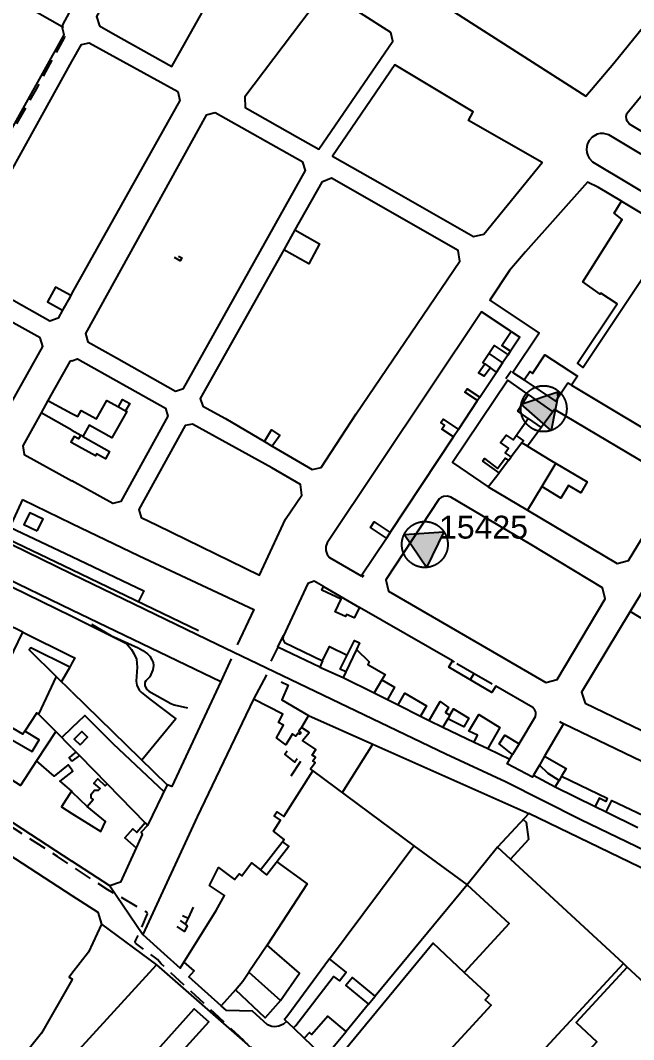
# Model space of a CAD drawing. Header units: millimetres. Extents: x 487814 to 495125, y 4392873 to 4398925.
# Drawn here: x 492075.9 to 492290.2, y 4396484.5 to 4396840.6 of the extents above; entities that cross this region are included whole.
import ezdxf
from ezdxf.enums import TextEntityAlignment as Align

# ---------------------------------------------------------------- set-up
doc = ezdxf.new("R2010")
doc.units = ezdxf.units.MM
doc.linetypes.add('TRAZOS2', pattern=[9.525, 6.35, -3.175])
for name, color, linetype in [('Cartografia_Base', 8, 'Continuous'), ('Centro_de_Distribucion_posicion', 5, 'Continuous'), ('Centro_de_Distribucion_rotulo', 7, 'Continuous'), ('Tramo_MT__15_S_E_Trazado', 5, 'TRAZOS2')]:
    doc.layers.add(name, color=color, linetype=linetype)
doc.styles.get("Standard").update_dxf_attribs({"font": 'arial.ttf'})

# ---------------------------------------------------------------- blocks, each defined once
blk = doc.blocks.new('CD_EMPRESA_NEW')
blk.add_hatch(color=256).paths.add_polyline_path([(0, 1.003), (0.871, -0.497), (-0.872, -0.496)])
at = {"linetype": 'Continuous'}
for p, q in [((0.102, 0.828), (-0.027, 0.957)), ((-0.872, -0.496), (-0.872, -0.496))]:
    blk.add_line(p, q, dxfattribs=at)
at = {"flags": 128}
for points in [[(1.003, 0), (1.003, -0.011), (1.003, -0.022), (1.003, -0.034), (1.002, -0.045), (1.002, -0.056), (1.001, -0.067), (1, -0.079), (0.999, -0.09), (0.998, -0.102), (0.997, -0.113), (0.996, -0.125), (0.994, -0.136), (0.992, -0.148), (0.991, -0.159), (0.989, -0.171), (0.987, -0.183), (0.984, -0.194), (0.982, -0.206), (0.979, -0.218), (0.977, -0.229), (0.974, -0.241), (0.971, -0.253), (0.968, -0.264), (0.965, -0.276), (0.961, -0.288), (0.958, -0.299), (0.954, -0.311), (0.95, -0.323), (0.946, -0.335), (0.942, -0.346), (0.937, -0.358), (0.933, -0.369), (0.928, -0.381), (0.923, -0.392), (0.918, -0.404), (0.913, -0.415), (0.908, -0.427), (0.903, -0.438), (0.897, -0.45), (0.891, -0.461), (0.885, -0.472), (0.879, -0.483), (0.873, -0.494), (0.867, -0.505), (0.86, -0.516), (0.854, -0.527), (0.847, -0.538), (0.84, -0.549), (0.833, -0.56), (0.825, -0.57), (0.818, -0.581), (0.81, -0.591), (0.803, -0.602), (0.795, -0.612), (0.787, -0.622), (0.779, -0.632), (0.771, -0.642), (0.762, -0.652), (0.754, -0.662), (0.745, -0.672), (0.737, -0.681), (0.728, -0.691), (0.719, -0.7), (0.709, -0.709), (0.7, -0.719), (0.691, -0.728), (0.681, -0.737), (0.672, -0.745), (0.662, -0.754), (0.652, -0.762), (0.642, -0.771), (0.632, -0.779), (0.622, -0.787), (0.612, -0.795), (0.602, -0.803), (0.591, -0.81), (0.581, -0.818), (0.57, -0.825), (0.56, -0.833), (0.549, -0.84), (0.538, -0.847), (0.527, -0.854), (0.516, -0.86), (0.505, -0.867), (0.494, -0.873), (0.483, -0.879), (0.472, -0.885), (0.461, -0.891), (0.45, -0.897), (0.438, -0.903), (0.427, -0.908), (0.415, -0.913), (0.404, -0.918), (0.392, -0.923), (0.381, -0.928), (0.369, -0.933), (0.358, -0.937), (0.346, -0.942), (0.335, -0.946), (0.323, -0.95), (0.311, -0.954), (0.299, -0.958), (0.288, -0.961), (0.276, -0.965), (0.264, -0.968), (0.253, -0.971), (0.241, -0.974), (0.229, -0.977), (0.218, -0.979), (0.206, -0.982), (0.194, -0.984), (0.183, -0.987), (0.171, -0.989), (0.159, -0.991), (0.148, -0.992), (0.136, -0.994), (0.125, -0.996), (0.113, -0.997), (0.102, -0.998), (0.09, -0.999), (0.079, -1), (0.067, -1.001), (0.056, -1.002), (0.045, -1.002), (0.034, -1.003), (0.022, -1.003), (0.011, -1.003), (0, -1.003), (-0.011, -1.003), (-0.022, -1.003), (-0.034, -1.003), (-0.045, -1.002), (-0.056, -1.002), (-0.067, -1.001), (-0.079, -1), (-0.09, -0.999), (-0.102, -0.998), (-0.113, -0.997), (-0.125, -0.996), (-0.136, -0.994), (-0.148, -0.992), (-0.159, -0.991), (-0.171, -0.989), (-0.183, -0.987), (-0.194, -0.984), (-0.206, -0.982), (-0.218, -0.979), (-0.229, -0.977), (-0.241, -0.974), (-0.253, -0.971), (-0.264, -0.968), (-0.276, -0.965), (-0.288, -0.961), (-0.299, -0.958), (-0.311, -0.954), (-0.323, -0.95), (-0.335, -0.946), (-0.346, -0.942), (-0.358, -0.937), (-0.369, -0.933), (-0.381, -0.928), (-0.392, -0.923), (-0.404, -0.918), (-0.415, -0.913), (-0.427, -0.908), (-0.438, -0.903), (-0.45, -0.897), (-0.461, -0.891), (-0.472, -0.885), (-0.483, -0.879), (-0.494, -0.873), (-0.505, -0.867), (-0.516, -0.86), (-0.527, -0.854), (-0.538, -0.847), (-0.549, -0.84), (-0.56, -0.833), (-0.57, -0.825), (-0.581, -0.818), (-0.591, -0.81), (-0.602, -0.803), (-0.612, -0.795), (-0.622, -0.787), (-0.632, -0.779), (-0.642, -0.771), (-0.652, -0.762), (-0.662, -0.754), (-0.672, -0.745), (-0.681, -0.737), (-0.691, -0.728), (-0.7, -0.719), (-0.709, -0.709), (-0.719, -0.7), (-0.728, -0.691), (-0.737, -0.681), (-0.745, -0.672), (-0.754, -0.662), (-0.762, -0.652), (-0.771, -0.642), (-0.779, -0.632), (-0.787, -0.622), (-0.795, -0.612), (-0.803, -0.602), (-0.81, -0.591), (-0.818, -0.581), (-0.825, -0.57), (-0.833, -0.56), (-0.84, -0.549), (-0.847, -0.538), (-0.854, -0.527), (-0.86, -0.516), (-0.867, -0.505), (-0.873, -0.494), (-0.879, -0.483), (-0.885, -0.472), (-0.891, -0.461), (-0.897, -0.45), (-0.903, -0.438), (-0.908, -0.427), (-0.913, -0.415), (-0.918, -0.404), (-0.923, -0.392), (-0.928, -0.381), (-0.933, -0.369), (-0.937, -0.358), (-0.942, -0.346), (-0.946, -0.335), (-0.95, -0.323), (-0.954, -0.311), (-0.958, -0.299), (-0.961, -0.288), (-0.965, -0.276), (-0.968, -0.264), (-0.971, -0.253), (-0.974, -0.241), (-0.977, -0.229), (-0.979, -0.218), (-0.982, -0.206), (-0.984, -0.194), (-0.987, -0.183), (-0.989, -0.171), (-0.991, -0.159), (-0.992, -0.148), (-0.994, -0.136), (-0.996, -0.125), (-0.997, -0.113), (-0.998, -0.102), (-0.999, -0.09), (-1, -0.079), (-1.001, -0.067), (-1.002, -0.056), (-1.002, -0.045), (-1.003, -0.034), (-1.003, -0.022), (-1.003, -0.011), (-1.003, 0), (-1.003, 0.011), (-1.003, 0.022), (-1.003, 0.034), (-1.002, 0.045), (-1.002, 0.056), (-1.001, 0.067), (-1, 0.079), (-0.999, 0.09), (-0.998, 0.102), (-0.997, 0.113), (-0.996, 0.125), (-0.994, 0.136), (-0.992, 0.148), (-0.991, 0.159), (-0.989, 0.171), (-0.987, 0.183), (-0.984, 0.194), (-0.982, 0.206), (-0.979, 0.218), (-0.977, 0.229), (-0.974, 0.241), (-0.971, 0.253), (-0.968, 0.264), (-0.965, 0.276), (-0.961, 0.288), (-0.958, 0.299), (-0.954, 0.311), (-0.95, 0.323), (-0.946, 0.335), (-0.942, 0.346), (-0.937, 0.358), (-0.933, 0.369), (-0.928, 0.381), (-0.923, 0.392), (-0.918, 0.404), (-0.913, 0.415), (-0.908, 0.427), (-0.903, 0.438), (-0.897, 0.45), (-0.891, 0.461), (-0.885, 0.472), (-0.879, 0.483), (-0.873, 0.494), (-0.867, 0.505), (-0.86, 0.516), (-0.854, 0.527), (-0.847, 0.538), (-0.84, 0.549), (-0.833, 0.56), (-0.825, 0.57), (-0.818, 0.581), (-0.81, 0.591), (-0.803, 0.602), (-0.795, 0.612), (-0.787, 0.622), (-0.779, 0.632), (-0.771, 0.642), (-0.762, 0.652), (-0.754, 0.662), (-0.745, 0.672), (-0.737, 0.681), (-0.728, 0.691), (-0.719, 0.7), (-0.709, 0.709), (-0.7, 0.719), (-0.691, 0.728), (-0.681, 0.737), (-0.672, 0.745), (-0.662, 0.754), (-0.652, 0.762), (-0.642, 0.771), (-0.632, 0.779), (-0.622, 0.787), (-0.612, 0.795), (-0.602, 0.803), (-0.591, 0.81), (-0.581, 0.818), (-0.57, 0.825), (-0.56, 0.833), (-0.549, 0.84), (-0.538, 0.847), (-0.527, 0.854), (-0.516, 0.86), (-0.505, 0.867), (-0.494, 0.873), (-0.483, 0.879), (-0.472, 0.885), (-0.461, 0.891), (-0.45, 0.897), (-0.438, 0.903), (-0.427, 0.908), (-0.415, 0.913), (-0.404, 0.918), (-0.392, 0.923), (-0.381, 0.928), (-0.369, 0.933), (-0.358, 0.937), (-0.346, 0.942), (-0.335, 0.946), (-0.323, 0.95), (-0.311, 0.954), (-0.299, 0.958), (-0.288, 0.961), (-0.276, 0.965), (-0.264, 0.968), (-0.253, 0.971), (-0.241, 0.974), (-0.229, 0.977), (-0.218, 0.979), (-0.206, 0.982), (-0.194, 0.984), (-0.183, 0.987), (-0.171, 0.989), (-0.159, 0.991), (-0.148, 0.992), (-0.136, 0.994), (-0.125, 0.996), (-0.113, 0.997), (-0.102, 0.998), (-0.09, 0.999), (-0.079, 1), (-0.067, 1.001), (-0.056, 1.002), (-0.045, 1.002), (-0.034, 1.003), (-0.022, 1.003), (-0.011, 1.003), (0, 1.003), (0.011, 1.003), (0.022, 1.003), (0.034, 1.003), (0.045, 1.002), (0.056, 1.002), (0.067, 1.001), (0.079, 1), (0.09, 0.999), (0.102, 0.998), (0.113, 0.997), (0.125, 0.996), (0.136, 0.994), (0.148, 0.992), (0.159, 0.991), (0.171, 0.989), (0.183, 0.987), (0.194, 0.984), (0.206, 0.982), (0.218, 0.979), (0.229, 0.977), (0.241, 0.974), (0.253, 0.971), (0.264, 0.968), (0.276, 0.965), (0.288, 0.961), (0.299, 0.958), (0.311, 0.954), (0.323, 0.95), (0.335, 0.946), (0.346, 0.942), (0.358, 0.937), (0.369, 0.933), (0.381, 0.928), (0.392, 0.923), (0.404, 0.918), (0.415, 0.913), (0.427, 0.908), (0.438, 0.903), (0.45, 0.897), (0.461, 0.891), (0.472, 0.885), (0.483, 0.879), (0.494, 0.873), (0.505, 0.867), (0.516, 0.86), (0.527, 0.854), (0.538, 0.847), (0.549, 0.84), (0.56, 0.833), (0.57, 0.825), (0.581, 0.818), (0.591, 0.81), (0.602, 0.803), (0.612, 0.795), (0.622, 0.787), (0.632, 0.779), (0.642, 0.771), (0.652, 0.762), (0.662, 0.754), (0.672, 0.745), (0.681, 0.737), (0.691, 0.728), (0.7, 0.719), (0.709, 0.709), (0.719, 0.7), (0.728, 0.691), (0.737, 0.681), (0.745, 0.672), (0.754, 0.662), (0.762, 0.652), (0.771, 0.642), (0.779, 0.632), (0.787, 0.622), (0.795, 0.612), (0.803, 0.602), (0.81, 0.591), (0.818, 0.581), (0.825, 0.57), (0.833, 0.56), (0.84, 0.549), (0.847, 0.538), (0.854, 0.527), (0.86, 0.516), (0.867, 0.505), (0.873, 0.494), (0.879, 0.483), (0.885, 0.472), (0.891, 0.461), (0.897, 0.45), (0.903, 0.438), (0.908, 0.427), (0.913, 0.415), (0.918, 0.404), (0.923, 0.392), (0.928, 0.381), (0.933, 0.369), (0.937, 0.358), (0.942, 0.346), (0.946, 0.335), (0.95, 0.323), (0.954, 0.311), (0.958, 0.299), (0.961, 0.288), (0.965, 0.276), (0.968, 0.264), (0.971, 0.253), (0.974, 0.241), (0.977, 0.229), (0.979, 0.218), (0.982, 0.206), (0.984, 0.194), (0.987, 0.183), (0.989, 0.171), (0.991, 0.159), (0.992, 0.148), (0.994, 0.136), (0.996, 0.125), (0.997, 0.113), (0.998, 0.102), (0.999, 0.09), (1, 0.079), (1.001, 0.067), (1.002, 0.056), (1.002, 0.045), (1.003, 0.034), (1.003, 0.022), (1.003, 0.011), (1.003, 0)], [(0, 1.003), (0.871, -0.497), (-0.872, -0.496), (0, 1.003)]]:
    blk.add_lwpolyline(points, dxfattribs=at)

msp = doc.modelspace()

# ---------------------------------------------------------------- linework, layer by layer
at = {"layer": 'Cartografia_Base'}
for p, q in [((492285.95, 4396777.41, 117.38), (492320.43, 4396756.66, 117.53)), ((492171.81, 4396767.45, 123), (492167.9, 4396760.49, 122.84)), ((492093.43, 4396744.44, 122.45), (492090.57, 4396739.33, 122.82)), ((492093.43, 4396744.44, 124.56), (492092.62, 4396743, 124.56)), ((492091.3, 4396740.65, 124.56), (492090.57, 4396739.33, 124.56)), ((492239.56, 4396724.18, 122.34), (492244.39, 4396720.97, 118.23)), ((492246.27, 4396723.8, 118.23), (492244.39, 4396720.97, 118.23)), ((492238.13, 4396720.59, 119.67), (492240.09, 4396719.22, 119.67)), ((492244.39, 4396720.97, 118.23), (492242.23, 4396717.73, 118.23)), ((492247.34, 4396718, 116.53), (492245.53, 4396715.33, 116.64)), ((492253.32, 4396709.86, 118.94), (492261.89, 4396703.8, 118.94)), ((492085.49, 4396707.78, 128.05), (492083.09, 4396703.47, 128.05)), ((492110.09, 4396705.59, 123.01), (492112.62, 4396704.2, 122.87)), ((492236.4, 4396708.95, 118.74), (492235.65, 4396707.78, 118.74)), ((492253.25, 4396701.57, 119.18), (492257.86, 4396698.37, 119.18)), ((492096.95, 4396695.68, 128.82), (492097.65, 4396695.25, 128.82)), ((492228.97, 4396697.72, 120.71), (492227.18, 4396695.08, 120.71)), ((492161.11, 4396693.49, 121.7), (492163.9, 4396691.86, 121.7)), ((492251.12, 4396692.98, 120.33), (492247.42, 4396688.08, 120.33)), ((492253.03, 4396691.84, 120.33), (492251.12, 4396692.98, 120.33)), ((492246.45, 4396686.8, 121.25), (492243.2, 4396682.52, 121.25)), ((492263, 4396685.89, 122.9), (492258.09, 4396677.73, 122.75)), ((492239.38, 4396677.61, 120.13), (492253.1, 4396669.44, 120.13)), ((492044.91, 4396670.95, 125.55), (492093.89, 4396647.31, 125.99)), ((492076.63, 4396673.18, 126.95), (492093.89, 4396664.88, 126.73)), ((492068.67, 4396660.82, 126.27), (492093.89, 4396648.75, 126.09)), ((492205.03, 4396661.74, 122.98), (492203.77, 4396659.77, 122.98)), ((492093.89, 4396648.75, 126.09), (492138.11, 4396627.47, 126)), ((492299.45, 4396651.47, 121.44), (492288.97, 4396634.1, 121.44)), ((492064.28, 4396646.91, 125.17), (492093.89, 4396632.43, 123.55)), ((492065.05, 4396648.56, 127.29), (492093.89, 4396634.67, 127.29)), ((492195.89, 4396646.62, 119.67), (492195.17, 4396646.02, 119.67)), ((492181.79, 4396642.78, 122.05), (492194.4, 4396635.51, 122.05)), ((492093.89, 4396634.67, 127.29), (492145.88, 4396609.7, 124.13)), ((492076.71, 4396626.86, 122.04), (492093.89, 4396618.4, 125.96)), ((492165.78, 4396621.61, 127.95), (492163.35, 4396616.74, 122.11)), ((492149.56, 4396617.62, 126.55), (492145.88, 4396609.7, 124.13)), ((492226.81, 4396616.82, 122.66), (492227.46, 4396616.44, 122.81)), ((492093.14, 4396614.66, 124.85), (492090.19, 4396609.64, 124.85)), ((492180.49, 4396614.64, 127.95), (492188.61, 4396611.06, 125.05)), ((492228.42, 4396615.89, 122.81), (492234.39, 4396612.43, 122.73)), ((492093.89, 4396606.03, 124.48), (492088.35, 4396611.44, 124.48)), ((492161.88, 4396611.95, 125.91), (492157.29, 4396603.52, 123.93)), ((492233.08, 4396610.21, 122.38), (492234.39, 4396612.43, 122.73)), ((492234.39, 4396612.43, 122.73), (492240.67, 4396608.82, 122.66)), ((492093.89, 4396606.03, 124.48), (492127.15, 4396573.6, 126.56)), ((492207.86, 4396601.46, 124.83), (492215.73, 4396597.53, 124.83)), ((492082.15, 4396598.25, 126.38), (492088.23, 4396592.22, 126.4)), ((492176.56, 4396597.77, 124.5), (492198.98, 4396587.77, 124.11)), ((492218.68, 4396596.06, 124.83), (492223.47, 4396593.67, 124.83)), ((492225.9, 4396597.84, 124.88), (492225.2, 4396596.65, 124.88)), ((492264.22, 4396595.69, 120.15), (492265.63, 4396594.87, 120.15)), ((492093.89, 4396593.48, 124.31), (492090.31, 4396590.08, 124.29)), ((492234.41, 4396588.46, 124.83), (492239.16, 4396586.19, 124.83)), ((492093.89, 4396586.43, 126.04), (492095.38, 4396584.91, 125.96)), ((492188.36, 4396570.78, 123.99), (492198.98, 4396587.77, 124.11)), ((492198.98, 4396587.77, 124.11), (492253.48, 4396563.49, 123.17)), ((492250.12, 4396587.82, 124.29), (492247.88, 4396584.12, 124.29)), ((492096.5, 4396583.76, 125), (492106.15, 4396573.9, 125)), ((492173.78, 4396581.74, 125.58), (492170.39, 4396576.56, 125.58)), ((492259.05, 4396583.54, 124.66), (492257.26, 4396580.46, 124.66)), ((492178.03, 4396578.48, 125.76), (492213.3, 4396552.19, 124.71)), ((492264.99, 4396576.59, 124.89), (492264.1, 4396575.1, 124.89)), ((492093.71, 4396571.28, 125.94), (492093.89, 4396571.11, 125.94)), ((492093.89, 4396571.11, 125.94), (492099.2, 4396566.03, 125.88)), ((492262.76, 4396572.84, 123.52), (492276.67, 4396566.01, 123.52)), ((492280.6, 4396564.08, 123.52), (492291.62, 4396558.68, 123.52)), ((492183.89, 4396512.72, 124.81), (492213.3, 4396552.19, 124.71)), ((492107.09, 4396538.32, 122.12), (492118.68, 4396521.28, 122.33)), ((492132.53, 4396527.96, 125.33), (492134.44, 4396527, 125.33)), ((492136.18, 4396530.82, 125.29), (492134.44, 4396527, 125.33)), ((492104.17, 4396524.9, 122.25), (492123.39, 4396510.62, 123.4)), ((492131.65, 4396526.15, 125.46), (492133.45, 4396524.85, 125.46)), ((492134.44, 4396527, 125.33), (492133.45, 4396524.85, 125.46)), ((492286.6, 4396511.1, 123.84), (492287.93, 4396509.87, 123.84)), ((492197.5, 4396496.91, 124.53), (492189.65, 4396487.39, 124.53)), ((492171.28, 4396488.64, 124.97), (492175.07, 4396485.04, 126.04))]:
    msp.add_line(p, q, dxfattribs=at)
for points in [[(492292.61, 4396898.92, 118.32), (492257.36, 4396871.42, 116.97), (492227.51, 4396843.52, 116.47), (492273.41, 4396814.15, 115.33), (492283.2, 4396825.68, 115.42), (492305.26, 4396852.88, 115.89), (492327.81, 4396882.38, 117.98), (492338.56, 4396896.86, 119.26), (492338.95, 4396897.79, 119.34), (492339.35, 4396900.2, 119.5), (492339.2, 4396900.57, 119.51), (492318.95, 4396921.53, 119.91), (492308.93, 4396912.78, 118.86), (492300.91, 4396905.52, 118.52), (492292.61, 4396898.92, 118.32)], [(492108.15, 4396836.06, 117.57), (492128.77, 4396824.49, 117.53), (492141.44, 4396847.13, 117.38), (492133.56, 4396851.37, 117.71), (492123.19, 4396857.29, 118.14), (492124.9, 4396860.54, 118.09), (492118.21, 4396864.27, 118.37), (492120.23, 4396866.91, 118.3), (492117.55, 4396868.74, 118.19), (492115.34, 4396865.97, 118.49), (492115.87, 4396865.61, 118.47), (492114.09, 4396862.72, 118.3), (492102.49, 4396841.91, 117.58), (492103.49, 4396838.67, 117.57), (492108.15, 4396836.06, 117.57)], [(492023.47, 4396770.14, 123.8), (492043.94, 4396758.78, 123.58), (492049.25, 4396760.39, 122.66), (492091.16, 4396835.58, 118.22), (492090.43, 4396838.31, 118.46), (492060.94, 4396855.09, 119.29), (492057.29, 4396854.15, 120.97), (492014.85, 4396779.45, 123.94), (492016.18, 4396774.19, 123.94), (492023.47, 4396770.14, 123.8)], [(492172.68, 4396799.81, 116.38), (492180.11, 4396795.59, 116.39), (492205.96, 4396833.33, 116.21), (492205.33, 4396836.31, 116.29), (492184.09, 4396849.93, 116.73), (492181.08, 4396849.42, 116.74), (492154.31, 4396813.88, 116.81), (492154.45, 4396810.12, 116.78), (492172.68, 4396799.81, 116.38)], [(492093.88, 4396826.2, 118.06), (492097.21, 4396832.18, 118.06), (492099.85, 4396832.78, 118.06), (492130.84, 4396815.75, 117.65), (492131.61, 4396812.62, 117.78), (492093.89, 4396745.27, 122.4)], [(492093.89, 4396745.27, 122.4), (492093.43, 4396744.44, 122.45), (492088.14, 4396747.41, 122.55), (492085.3, 4396742.3, 122.9), (492090.57, 4396739.33, 122.82), (492089.02, 4396736.57, 123.11), (492086.1, 4396735.56, 123.41), (492055.5, 4396752.7, 123.67), (492054.68, 4396755.63, 123.53), (492093.88, 4396826.2, 118.06)], [(492201.56, 4396783.72, 116.51), (492234.16, 4396765.11, 115.76), (492237.82, 4396765.88, 115.68), (492258.14, 4396791, 115.3), (492232.42, 4396805.63, 115.36), (492234.07, 4396808.61, 115.28), (492206.74, 4396825.02, 116.46), (492184.96, 4396793.19, 116.49), (492201.56, 4396783.72, 116.51)], [(492320.79, 4396806.47, 116.77), (492311.87, 4396793.95, 116.32), (492307.74, 4396792.97, 116.24), (492288.67, 4396804.38, 116.24), (492287.92, 4396805.38, 116.24), (492287.65, 4396806.16, 116.24), (492287.58, 4396807, 116.24), (492287.78, 4396808.04, 116.24), (492299.51, 4396822.38, 116.24)], [(492109.4, 4396722.7, 121.57), (492130.1, 4396711.12, 121.37), (492132.91, 4396712.04, 121.3), (492175.46, 4396788.12, 116.69), (492174.61, 4396791.07, 116.67), (492143.94, 4396808.35, 117.29), (492140.82, 4396807.44, 117.46), (492098.57, 4396731.16, 121.78), (492099.43, 4396728.27, 121.7), (492109.4, 4396722.7, 121.57)], [(492342.71, 4396751.12, 114.1), (492343.46, 4396750.87, 114.11), (492344.39, 4396750.83, 114.11), (492345.08, 4396750.98, 114.12), (492345.92, 4396751.41, 114.13), (492349.89, 4396757.54, 114.13), (492350.04, 4396758.32, 114.12), (492349.94, 4396759, 114.12), (492349.65, 4396759.62, 114.11), (492349.17, 4396760.14, 114.11), (492281.46, 4396800.61, 115.03), (492279.6, 4396801.06, 115.03), (492278.51, 4396801.03, 115.03), (492277.47, 4396800.79, 115.03), (492275.64, 4396799.77, 115.03), (492274.59, 4396798.59, 115.03), (492274.07, 4396797.58, 115.03), (492273.77, 4396796.54, 115.03), (492273.67, 4396795.53, 115.03), (492273.79, 4396794.42, 115.03), (492274.11, 4396793.39, 115.03), (492274.64, 4396792.41, 115.03), (492275.81, 4396791.17, 115.03), (492342.71, 4396751.12, 114.1)], [(492161.11, 4396693.49, 119.74), (492163.62, 4396697.54, 119.53), (492166.48, 4396695.61, 119.4), (492163.9, 4396691.86, 119.61), (492177.88, 4396683.68, 118.94), (492180.93, 4396684.41, 118.8), (492193.22, 4396703.18, 117.76), (492229.43, 4396756.53, 115.78), (492228.9, 4396760.18, 115.79), (492184.59, 4396785.43, 117.53), (492181.16, 4396784.1, 117.53), (492171.81, 4396767.45, 118.7), (492180.44, 4396762.53, 118.17), (492176.63, 4396755.6, 118.74), (492167.9, 4396760.49, 119.29), (492138.73, 4396708.54, 121.24), (492139.64, 4396705.86, 121.16), (492147.54, 4396701.56, 120.57), (492161.11, 4396693.49, 119.74)], [(492298.86, 4396758.86, 114.79), (492272.54, 4396719.35, 115.75), (492270.55, 4396720.88, 115.78), (492284.35, 4396741.58, 115.29), (492278.69, 4396745.28, 115.37), (492278.48, 4396744.97, 115.38), (492272.36, 4396749.22, 115.46), (492286.14, 4396771.06, 114.87), (492283.31, 4396773.28, 114.84), (492285.95, 4396777.41, 114.53), (492277.9, 4396782.25, 114.53), (492274.04, 4396784.04, 114.55), (492252.4, 4396759.71, 115.79), (492246.79, 4396753.2, 115.67), (492239.92, 4396742.83, 115.92), (492257.2, 4396731.37, 115.99), (492247.95, 4396717.6, 116.51), (492251.89, 4396714.97, 116.42)], [(492131.11, 4396758.25, 122.89), (492132.25, 4396757.62, 122.89), (492131.71, 4396756.65, 122.89), (492129.66, 4396757.8, 122.89)], [(492063.99, 4396696.25, 125.73), (492067.19, 4396697.27, 125.37), (492083.68, 4396726.65, 123.33), (492082.8, 4396729.74, 123.4), (492052, 4396746.68, 123.33), (492049.23, 4396745.87, 123.33), (492032.49, 4396716.13, 125.89), (492033.32, 4396713.11, 126.01), (492063.99, 4396696.25, 125.73)], [(492247.39, 4396731.93, 116.12), (492237.03, 4396738.78, 116.12), (492183.06, 4396658.08, 119.67), (492182.6, 4396656.82, 119.68), (492182.58, 4396655.38, 119.68), (492183.03, 4396654.06, 119.68), (492183.88, 4396652.98, 119.68), (492194.98, 4396646.61, 119.67), (492203.77, 4396659.77, 119.11), (492198.19, 4396663.48, 119.04), (492199.5, 4396665.44, 118.94), (492205.03, 4396661.74, 119.03), (492227.18, 4396695.08, 117.6), (492223.11, 4396697.79, 117.53), (492224.07, 4396699.24, 117.47), (492222.75, 4396700.12, 117.45), (492223.55, 4396701.32, 117.4), (492228.97, 4396697.72, 117.49), (492235.65, 4396707.78, 117.06), (492231.23, 4396710.71, 116.98), (492232, 4396711.87, 116.93), (492236.4, 4396708.95, 117.01), (492242.23, 4396717.73, 116.63), (492240.09, 4396719.22, 116.59), (492237.93, 4396716.26, 116.72), (492235.98, 4396717.53, 116.69), (492238.13, 4396720.59, 116.56), (492237.43, 4396721.08, 116.55), (492241.42, 4396727.03, 116.33), (492246.27, 4396723.8, 116.37), (492247.11, 4396725.07, 116.32), (492244.14, 4396727.03, 116.29), (492247.39, 4396731.93, 116.12)], [(492247.39, 4396731.93, 117.43), (492250.35, 4396729.96, 117.28), (492247.11, 4396725.07, 117.28)], [(492251.89, 4396714.97, 116.42), (492253.84, 4396717.92, 116.31), (492254.83, 4396717.27, 116.28), (492259.12, 4396723.79, 116.03), (492270.5, 4396716.3, 115.83), (492268.4, 4396713.14, 115.9), (492307.74, 4396689.63, 115.27)], [(492093.89, 4396721.7, 122.07), (492093.1, 4396721.45, 122.17), (492085.49, 4396707.78, 123.4), (492093.89, 4396703.25, 123.33)], [(492093.89, 4396721.7, 122.07), (492095.84, 4396722.31, 121.83), (492126.55, 4396705.18, 122.84), (492127.42, 4396702.3, 122.75), (492110.98, 4396672.53, 123.61), (492108.18, 4396671.79, 123.72), (492093.89, 4396679.7, 125.12)], [(492239.38, 4396677.61, 117.69), (492243.2, 4396682.52, 117.32), (492237.43, 4396686.64, 117.3), (492238.03, 4396687.55, 117.24), (492242.59, 4396684.11, 117.26), (492245.22, 4396687.67, 117.01), (492246.45, 4396686.8, 117.01), (492247.42, 4396688.08, 116.92), (492245.27, 4396689.58, 116.91), (492246.39, 4396691.19, 116.8), (492243.68, 4396693.1, 116.86), (492245.65, 4396695.68, 116.74), (492248.06, 4396694.05, 116.62), (492253.25, 4396701.57, 116.32), (492249.64, 4396704.06, 116.49), (492253.32, 4396709.86, 116.27), (492246.15, 4396714.92, 116.61), (492226.84, 4396686.2, 117.76), (492239.38, 4396677.61, 117.69)], [(492268.4, 4396713.14, 120.01), (492267.15, 4396713.89, 120.01), (492262.95, 4396707.59, 120.01), (492251.89, 4396714.97, 119.4)], [(492093.89, 4396703.25, 123.33), (492095.88, 4396702.17, 123.34), (492097.07, 4396704.36, 123.13), (492102.5, 4396701.43, 122.91), (492106.06, 4396707.83, 122.4), (492110.09, 4396705.59, 122.55), (492111.54, 4396708.2, 122.48), (492114.06, 4396706.8, 122.57), (492112.62, 4396704.2, 122.64), (492113, 4396703.99, 122.65), (492107.76, 4396694.71, 122.99), (492099.86, 4396699.18, 123.29), (492097.65, 4396695.25, 123.77), (492106.99, 4396690.03, 123.41), (492105.57, 4396687.46, 123.72), (492102.43, 4396689.15, 123.85), (492102.07, 4396688.51, 123.93), (492093.89, 4396693.03, 124.1)], [(492093.89, 4396697.39, 123.77), (492083.09, 4396703.47, 123.82), (492076.69, 4396691.96, 124.92), (492077.17, 4396688.97, 125.04), (492093.89, 4396679.7, 125.12)], [(492260.92, 4396687.12, 116.54), (492273.98, 4396679.34, 116.52), (492271.68, 4396675.55, 116.76), (492267.43, 4396678.13, 116.77), (492264.77, 4396673.71, 117.07), (492258.09, 4396677.73, 117.09), (492253.1, 4396669.44, 117.65), (492284.37, 4396650.81, 117.43), (492288.39, 4396651.88, 117.19), (492303.7, 4396677.13, 115.72), (492302.91, 4396680.66, 115.69), (492262.55, 4396704.7, 115.83), (492253.03, 4396691.84, 116.55), (492260.92, 4396687.12, 116.54)], [(492123.65, 4396664.22, 122.9), (492159.45, 4396646.81, 120.35), (492168.56, 4396666.33, 119.63), (492174.26, 4396674.72, 119.24), (492173.72, 4396678.47, 119.25), (492163.68, 4396684.24, 119.96), (492136.04, 4396699.53, 121.37), (492133.47, 4396699.02, 121.55), (492117.26, 4396669.69, 123.24), (492118.1, 4396666.9, 123.16), (492123.65, 4396664.22, 122.9)], [(492093.89, 4396697.39, 123.77), (492096.95, 4396695.68, 123.79), (492096.21, 4396694.38, 123.92), (492094.68, 4396695.25, 123.91), (492093.89, 4396693.85, 124.04)], [(492249.09, 4396695.54, 120.33), (492251.72, 4396693.76, 120.33), (492251.12, 4396692.98, 120.33)], [(492093.89, 4396693.85, 124.04), (492093.54, 4396693.22, 124.1), (492093.89, 4396693.03, 124.1)], [(492240.87, 4396620.13, 119.87), (492259.51, 4396609.34, 119.87), (492263.41, 4396610.38, 119.71), (492280.21, 4396638.49, 118.01), (492279.23, 4396642.35, 117.89), (492254.24, 4396657.47, 117.96), (492226.28, 4396674.08, 118.04), (492225.09, 4396674.43, 118.06), (492223.66, 4396674.31, 118.09), (492222.87, 4396673.97, 118.13), (492222.19, 4396673.45, 118.17), (492203.56, 4396645.13, 119.83), (492204.45, 4396641.2, 119.87), (492240.87, 4396620.13, 119.87)], [(492076.63, 4396673.18, 125.17), (492072.12, 4396663.59, 125.17), (492093.89, 4396653.35, 125.94)], [(492081.73, 4396662.23, 125.74), (492083.76, 4396666.32, 125.24), (492079.14, 4396668.61, 125.36), (492077.11, 4396664.52, 125.79), (492081.73, 4396662.23, 125.74)], [(492093.89, 4396664.88, 126.73), (492117.39, 4396653.57, 126.42), (492157.43, 4396634.81, 125.12), (492151.59, 4396622.44, 126.7)], [(492315.11, 4396624.12, 120.42), (492312.9, 4396625.45, 120.61), (492310.37, 4396621.24, 120.53), (492301.75, 4396626.43, 120.66), (492295.71, 4396618.45, 120.47), (492294.17, 4396619.76, 120.5), (492299.94, 4396627.52, 120.53), (492288.97, 4396634.1, 118.2), (492271.99, 4396605.97, 119.96), (492273.17, 4396602.12, 120.07), (492306.02, 4396586.25, 119.78), (492310.09, 4396587.6, 119.86), (492347.95, 4396651.25, 114.96), (492346.99, 4396654.39, 114.94), (492336.15, 4396660.82, 115.24), (492329.2, 4396649.62, 117.49), (492327.8, 4396650.61, 117.49), (492320.5, 4396638.07, 119.49), (492322.72, 4396636.73, 119.35), (492315.11, 4396624.12, 120.42)], [(492093.89, 4396653.35, 125.94), (492118.95, 4396641.28, 125.95), (492117.15, 4396637.56, 125.84)], [(492093.89, 4396647.31, 125.99), (492144.68, 4396622.69, 126.01), (492224.56, 4396584.34, 125.1), (492245.4, 4396574.68, 124.47), (492271.73, 4396561.46, 123.65), (492364.99, 4396516.5, 121.98), (492447.79, 4396477, 121.21), (492601.09, 4396402.85, 118.57), (492657.01, 4396376.18, 117.9), (492691.87, 4396359.32, 117.52), (492731.76, 4396340.53, 116.7), (492772.51, 4396320.7, 116.47), (492815.65, 4396300.14, 116.02)], [(492234.41, 4396588.46, 121.97), (492235.63, 4396590.85, 121.92), (492232.6, 4396592.33, 122.01), (492236.05, 4396598.11, 120.96), (492243.43, 4396593.59, 120.97), (492239.16, 4396586.19, 121.67), (492246.91, 4396582.5, 121.3), (492247.88, 4396584.12, 121.27), (492243.18, 4396587.92, 121.56), (492245.12, 4396590.9, 121.08), (492250.12, 4396587.82, 121.12), (492255.84, 4396597.4, 120.41), (492256.01, 4396598.22, 120.35), (492255.94, 4396598.99, 120.29), (492255.68, 4396599.69, 120.25), (492254.98, 4396600.57, 120.22), (492241.99, 4396608.06, 120.16), (492240.66, 4396605.83, 120.33), (492225.53, 4396614.6, 120.26), (492226.81, 4396616.82, 120.09), (492194.4, 4396635.51, 119.86), (492192.52, 4396631.85, 120.72), (492189.84, 4396633.07, 119.9), (492189.49, 4396632.31, 119.9), (492185.9, 4396633.95, 119.92), (492187.93, 4396638.4, 119.9), (492181.22, 4396641.57, 119.88), (492181.79, 4396642.78, 119.81), (492178.54, 4396644.66, 119.79), (492176.28, 4396643.9, 119.87), (492167.67, 4396625.36, 120.05), (492167.58, 4396624.4, 120.05), (492168.12, 4396623.27, 120.06), (492181.49, 4396616.85, 123.66), (492183.91, 4396621.9, 122.79), (492190.08, 4396618.88, 122.6), (492192.56, 4396623.95, 121.72), (492194.36, 4396623.17, 121.65), (492193.26, 4396620.86, 122.05), (492197.72, 4396616.47, 122.19), (492197.29, 4396615.64, 122.34), (492203.28, 4396612.12, 122.23), (492202.16, 4396610.19, 122.58), (492206.57, 4396607.63, 122.5), (492204.1, 4396603.33, 123.28), (492207.86, 4396601.46, 123.16), (492210.18, 4396605.53, 122.43), (492217.78, 4396601.1, 122.28), (492215.73, 4396597.53, 122.93), (492218.68, 4396596.06, 122.84), (492222.5, 4396602.62, 121.65), (492225.48, 4396600.61, 121.62), (492224.38, 4396598.76, 121.96), (492225.9, 4396597.84, 121.94), (492227.2, 4396600.08, 121.53), (492232.52, 4396596.84, 121.45), (492230.86, 4396593.82, 121.99), (492225.2, 4396596.65, 122.15), (492223.47, 4396593.67, 122.64), (492234.41, 4396588.46, 121.97)], [(492071.92, 4396617.04, 124.37), (492076.71, 4396626.86, 125.1), (492058.31, 4396635.84, 124.55)], [(492093.89, 4396632.43, 123.55), (492112.93, 4396622.91, 122.77), (492114.66, 4396620.8, 122.69), (492115.52, 4396619.47, 122.58), (492116.38, 4396617.47, 122.45), (492116.65, 4396614.71, 122.33), (492116.3, 4396609.82, 122.26), (492116.6, 4396608.35, 122.3), (492117.37, 4396606.67, 122.21), (492118.06, 4396605.87, 122.13), (492121.14, 4396603.45, 121.88), (492130.17, 4396596.64, 121.37), (492118.33, 4396582.2, 124.48)], [(492100.75, 4396629.63, 125.27), (492107.41, 4396625.77, 124.98), (492117.01, 4396621.45, 125.29), (492118.59, 4396620.53, 125.36), (492120.27, 4396619.28, 125.45), (492121.04, 4396618.48, 125.5), (492121.85, 4396617.25, 125.8), (492122.26, 4396616.27, 126.5), (492122.38, 4396615.26, 126.9), (492122.12, 4396613.7, 127.12), (492121.13, 4396611.3, 127.48), (492119.73, 4396609.9, 127.05), (492119.38, 4396609.34, 126.93), (492119.31, 4396608.22, 126.89), (492119.96, 4396606.93, 126.87), (492120.71, 4396606.32, 126.93), (492128.39, 4396601.92, 127.86), (492129.61, 4396601.48, 127.88), (492134.25, 4396600.49, 127.08)], [(492181.49, 4396616.85, 123.38), (492180.49, 4396614.64, 123.38), (492165.78, 4396621.61, 123.38), (492167.8, 4396625.66, 123.38)], [(492093.89, 4396616.04, 126.31), (492093.14, 4396614.66, 126.34), (492079.45, 4396621.38, 126.34), (492078.87, 4396620.7, 124.48), (492088.35, 4396611.44, 124.48)], [(492193.26, 4396620.86, 122.05), (492189.53, 4396612.99, 123.4), (492187.65, 4396613.9, 123.46), (492190.08, 4396618.88, 122.6)], [(492093.89, 4396618.4, 125.96), (492094.91, 4396617.9, 126.27), (492093.89, 4396616.04, 126.31)], [(492189.53, 4396612.99, 125.05), (492188.61, 4396611.06, 125.05), (492199.49, 4396605.63, 125.2)], [(492088.35, 4396611.44, 124.48), (492082.15, 4396598.25, 126.16), (492081.59, 4396598.72, 126.16), (492077.43, 4396592.33, 126.16)], [(492145.88, 4396609.7, 124.13), (492128.75, 4396572.94, 124.13), (492127.15, 4396573.6, 126.56)], [(492166.99, 4396609.48, 125.93), (492169.39, 4396608.33, 125.94), (492167.22, 4396603.28, 125.09), (492176.56, 4396597.77, 124.8), (492174.15, 4396593.63, 124.79)], [(492202.16, 4396610.19, 124.06), (492199.49, 4396605.63, 124.06), (492204.1, 4396603.33, 124.37)], [(492125.98, 4396514.63, 123.16), (492131.66, 4396509.45, 123.16), (492144.3, 4396529.67, 122.56), (492147.17, 4396534.84, 122.46), (492141.99, 4396538.39, 122.28), (492145.12, 4396544.68, 122.14), (492150.7, 4396540.46, 122.34), (492152.29, 4396542.49, 122.31), (492153.21, 4396541.76, 122.34), (492156.64, 4396546.29, 122.25), (492159.8, 4396543.84, 122.37), (492168.04, 4396554.42, 122.17), (492164.32, 4396557.33, 122.03), (492166.79, 4396561.2, 121.94), (492164.51, 4396562.68, 121.87), (492165.42, 4396564.13, 121.84), (492167.97, 4396562.49, 121.92), (492178.03, 4396578.48, 121.58), (492177.25, 4396579.08, 121.55), (492178.82, 4396581.36, 122.11), (492178.07, 4396581.88, 122.04), (492178.97, 4396583.17, 122.44), (492177.86, 4396583.92, 122.33), (492179.14, 4396585.92, 122.92), (492174.39, 4396589.07, 122.43), (492176.78, 4396591.78, 123.37), (492174.15, 4396593.63, 123.12), (492173.16, 4396592.28, 122.69), (492173.85, 4396591.82, 122.76), (492173.52, 4396591.3, 122.61), (492172.97, 4396591.65, 122.54), (492172.07, 4396590.54, 122.18), (492170.96, 4396591.35, 122.07), (492168.61, 4396587.54, 121.17), (492165.41, 4396589.97, 121.05), (492167.84, 4396594.34, 121.9), (492166.09, 4396595.28, 121.68), (492167.62, 4396598.29, 122.49), (492157.29, 4396603.52, 121.15), (492137.68, 4396562.4, 121.5), (492118.68, 4396521.28, 122.38), (492125.98, 4396514.63, 123.16)], [(492070.03, 4396590.95, 124.17), (492080.02, 4396585.19, 124.14), (492082.47, 4396589.23, 124.28), (492077.43, 4396592.33, 123.84), (492076.72, 4396591.25, 123.91), (492065.12, 4396597.98, 124.33)], [(492093.89, 4396593.48, 124.31), (492098.37, 4396597.74, 124.34), (492108.24, 4396587.89, 123.97), (492125.99, 4396571.2, 123.47)], [(492093.89, 4396586.43, 126.04), (492088.23, 4396592.22, 126.34), (492081.53, 4396581.97, 126.34)], [(492096.69, 4396587.51, 124.07), (492099.32, 4396590.17, 124.15), (492097.29, 4396592.17, 124.25), (492094.66, 4396589.51, 124.17), (492096.69, 4396587.51, 124.07)], [(492484.46, 4396489.7, 116.15), (492265.63, 4396594.87, 120.26), (492259.05, 4396583.54, 121.25), (492266.53, 4396579.2, 121.33), (492264.99, 4396576.59, 121.64), (492280.95, 4396568.9, 121.81), (492280.4, 4396567.75, 121.94), (492278.08, 4396568.89, 121.91), (492276.67, 4396566.01, 122.22), (492280.6, 4396564.08, 122.29), (492282.58, 4396568.11, 121.82), (492293.63, 4396562.79, 121.94)], [(492093.89, 4396583.83, 123.96), (492095.38, 4396584.91, 123.99), (492096.5, 4396583.76, 123.94), (492093.89, 4396581.83, 123.89)], [(492172.58, 4396582.68, 125.21), (492171.73, 4396581.44, 125.21), (492168.29, 4396584.25, 125.21), (492169.08, 4396585.37, 125.21)], [(492093.89, 4396505.31, 122.61), (492083.2, 4396486.82, 122.73), (492078.63, 4396480.96, 122.75), (492073.78, 4396480.56, 122.88), (491989.66, 4396544.54, 124.43), (491989.18, 4396548.03, 124.43), (492015.08, 4396582.15, 124.67), (492019.96, 4396582.82, 124.6), (492093.89, 4396534.87, 122.46)], [(492093.89, 4396578.76, 123.79), (492092.5, 4396580.52, 123.86), (492087.66, 4396576.59, 123.77), (492081.53, 4396581.97, 124.01), (492075.9, 4396573.33, 123.76), (492071.39, 4396576.26, 123.91)], [(492093.89, 4396583.83, 123.96), (492092.89, 4396583.11, 123.95), (492093.89, 4396581.83, 123.89)], [(492255.19, 4396576.9, 124.51), (492254.8, 4396576.23, 124.51), (492245.91, 4396580.85, 124.51), (492246.91, 4396582.5, 124.51)], [(492093.89, 4396578.12, 123.76), (492089.65, 4396574.84, 123.69), (492093.71, 4396571.28, 123.53), (492090.2, 4396565.81, 123.37), (492093.89, 4396563.51, 123.26)], [(492093.89, 4396578.76, 123.79), (492094.2, 4396578.36, 123.77), (492093.89, 4396578.12, 123.76)], [(492262.76, 4396572.84, 121.82), (492264.1, 4396575.1, 121.82), (492260.29, 4396577.46, 121.71), (492257.26, 4396580.46, 121.55), (492255.19, 4396576.9, 121.6), (492262.76, 4396572.84, 121.82)], [(492049.98, 4396575.37, 124.13), (492093.89, 4396546.89, 122.7)], [(492093.89, 4396563.51, 123.26), (492103.96, 4396557.23, 122.94), (492105.65, 4396560.69, 123.05), (492099.2, 4396566.03, 123.29), (492101.27, 4396568.38, 123.36), (492100.62, 4396568.95, 123.38), (492100.59, 4396570.25, 123.43), (492101.78, 4396571.63, 123.46), (492103.16, 4396571.68, 123.45), (492103.69, 4396572.27, 123.47), (492101.56, 4396574.18, 123.56), (492102.87, 4396575.61, 123.59), (492105.5, 4396573.16, 123.48), (492106.15, 4396573.9, 123.5), (492119.49, 4396560.24, 121.85), (492116.5, 4396556.87, 122.03), (492115.18, 4396558.13, 122.21), (492112.34, 4396554.98, 122.38), (492116.36, 4396551.55, 121.86), (492110.82, 4396539.52, 122.06), (492107.09, 4396538.32, 122.26), (492093.89, 4396546.89, 122.7)], [(492127.15, 4396573.6, 126.56), (492120.33, 4396559.39, 124.79), (492119.49, 4396560.24, 124.78)], [(492472.78, 4396462.81, 120.55), (492468.27, 4396459.82, 117.89), (492253.48, 4396563.49, 120.56), (492242.63, 4396551.77, 124.97)], [(492251.56, 4396561.42, 124.73), (492252.59, 4396560.47, 124.73), (492253.44, 4396554.4, 122.77), (492247.17, 4396547.57, 122.77)], [(492120.33, 4396559.39, 121.77), (492118.09, 4396556.97, 122.92), (492118.39, 4396556.17, 123.09), (492116.36, 4396551.55, 123.09)], [(492167.47, 4396553.69, 125.59), (492169.65, 4396552.02, 125.59), (492161.98, 4396542.15, 125.59), (492159.8, 4396543.84, 125.59)], [(492213.3, 4396552.19, 124.71), (492231.96, 4396538.62, 125.4), (492199.82, 4396499.71, 123.97)], [(492239.7, 4396499.94, 121.37), (492238.33, 4396498.45, 121.37), (492240.32, 4396496.63, 121.33), (492207.29, 4396460.56, 121.41), (492226.77, 4396442.72, 121.28), (492239.96, 4396457.12, 121.13), (492238.19, 4396458.75, 121.12), (492286.6, 4396511.1, 121.87), (492242.63, 4396551.77, 121.58), (492231.96, 4396538.62, 121.81), (492246.67, 4396525.07, 121.71), (492230.95, 4396508.02, 121.57), (492239.7, 4396499.94, 121.37)], [(492165.43, 4396546.6, 122.37), (492176.09, 4396538.91, 122.47), (492162.11, 4396517.49, 122.4)], [(492093.89, 4396534.87, 122.46), (492102.94, 4396529.01, 122.23), (492104.17, 4396524.9, 122.24), (492099.64, 4396515.07, 122.48), (492093.89, 4396507.62, 122.63)], [(492133.45, 4396524.85, 125.46), (492134.18, 4396524.34, 125.46), (492133.16, 4396522.3, 125.46), (492130.61, 4396524.03, 125.46)], [(492166.76, 4396498.23, 122.73), (492173.44, 4396507.74, 122.28), (492162.11, 4396517.49, 122.4), (492155.73, 4396508.11, 122.67), (492166.76, 4396498.23, 122.73)], [(492230.95, 4396508.02, 124.54), (492220.16, 4396518.25, 124.54), (492184.95, 4396475.58, 124.95)], [(492093.89, 4396478.27, 123.32), (492123.39, 4396510.62, 123.4), (492155.21, 4396482.82, 124.66), (492204.02, 4396437.6, 124.69)], [(492151.01, 4396501.89, 123.18), (492146.03, 4396496.34, 123.18), (492134.74, 4396506.46, 122.95), (492136.54, 4396508.56, 129.34), (492133.04, 4396511.65, 129.34)], [(492171.28, 4396488.64, 125.12), (492172.11, 4396489.51, 125.14), (492185.32, 4396506.64, 122.21), (492187.33, 4396505.09, 122.19), (492189.66, 4396508.11, 122.2), (492183.89, 4396512.72, 122.26), (492168.99, 4396492.48, 125.25), (492168.16, 4396491.61, 125.95), (492171.28, 4396488.64, 125.12)], [(492254.26, 4396438.15, 121.09), (492257.94, 4396441.88, 121.03), (492254.77, 4396445.01, 121.08), (492263.08, 4396453.94, 120.94), (492266.61, 4396450.67, 120.88), (492273.79, 4396457.94, 120.76), (492271.06, 4396460.64, 120.8), (492273.43, 4396463.19, 120.76), (492272.5, 4396464.06, 120.78), (492287.76, 4396480.47, 120.66), (492292.07, 4396476.47, 120.6), (492278.06, 4396462.27, 120.68), (492283.29, 4396457.36, 120.6), (492317.45, 4396491.95, 120.42), (492312.12, 4396496.79, 120.5), (492307.33, 4396491.93, 120.51), (492287.93, 4396509.87, 121.85), (492270.03, 4396490.56, 120.96), (492277.35, 4396483.78, 120.74), (492244.19, 4396448.09, 121.16), (492254.26, 4396438.15, 121.09)], [(492093.89, 4396507.62, 122.63), (492092.92, 4396506.36, 122.64), (492093.89, 4396505.79, 122.61)], [(492166.76, 4396498.23, 122.73), (492161.43, 4396492.12, 123.78), (492151.01, 4396501.89, 123), (492153.61, 4396504.99, 122.85), (492155.73, 4396508.11, 122.67)], [(492197.5, 4396496.91, 122), (492199.82, 4396499.71, 122), (492191.87, 4396506.22, 122.17), (492189.58, 4396503.41, 122.17), (492197.5, 4396496.91, 122)], [(492093.89, 4396505.79, 122.61), (492094.1, 4396505.67, 122.61), (492093.89, 4396505.31, 122.61)], [(492168.86, 4396490.9, 126.48), (492167.76, 4396489.98, 122.75), (492166.13, 4396489.24, 122.76), (492164.82, 4396489.03, 122.75), (492163.75, 4396489.13, 122.75), (492162.25, 4396489.72, 122.74), (492156.96, 4396494.51, 123.14), (492147.88, 4396494.7, 123.07), (492146.03, 4396496.34, 123.05)], [(492113.07, 4396468.99, 122.89), (492136.64, 4396495.32, 123.08), (492141.68, 4396490.76, 122.97), (492119.09, 4396465.79, 122.78)], [(492182.14, 4396478.31, 122.09), (492189.65, 4396487.39, 122.04), (492183.25, 4396492.7, 122.79), (492177.74, 4396486.3, 122.44), (492176.85, 4396487.07, 122.95), (492175.07, 4396485.04, 122.85), (492182.14, 4396478.31, 122.09)]]:
    msp.add_polyline3d(points, dxfattribs=at)
at = {"layer": 'Tramo_MT__15_S_E_Trazado', "flags": 128}
for points in [[(492116.91, 4396862.68), (492109.85, 4396866.98), (492109.67, 4396867.03), (492109.5, 4396866.98), (492109.39, 4396866.84), (492109.12, 4396866.36), (492097.17, 4396844.96), (492097.08, 4396844.85), (492096.98, 4396844.81), (492093.38, 4396843.94), (492093.21, 4396843.86), (492092.9, 4396843.37), (492090.58, 4396839.01), (492090.54, 4396838.74), (492091.06, 4396836.58), (492091.36, 4396835.19), (492091.37, 4396834.86), (492091.15, 4396834.46), (492081.82, 4396817.42), (492075.11, 4396805.54), (492065.15, 4396787.92), (492057.13, 4396773.2), (492048.88, 4396758.77), (492043.28, 4396748.44), (492027.09, 4396718.99), (492026.94, 4396718.81), (492025.82, 4396718.51), (492024.15, 4396718.2), (492023.12, 4396718.1), (492022.74, 4396718.28), (492022.16, 4396718.62), (492014.27, 4396723.06), (492007.79, 4396726.68), (492005.03, 4396728.13), (492004.8, 4396728.2), (492004.71, 4396728.2), (492004.63, 4396728.18), (492004.53, 4396728.13), (492004.45, 4396728), (491997.01, 4396712.94)], [(492181.94, 4396458.21), (492159.01, 4396479.49), (492143.53, 4396493.89), (492125.08, 4396511.06), (492123.79, 4396512.48), (492123.18, 4396512.95), (492116.09, 4396518.22), (492116.02, 4396518.69), (492116.22, 4396519.3), (492118.17, 4396523.56), (492120.28, 4396528.43), (492120.14, 4396528.9), (492119.6, 4396529.31), (492106.42, 4396536.88), (492088.78, 4396548.5), (492070.46, 4396560.33), (492049.1, 4396574.12), (492025.98, 4396588.99), (492025.06, 4396589.19), (492024.63, 4396588.66), (492021.32, 4396583.72), (492020.64, 4396583.52), (492019.83, 4396583.99), (492018.84, 4396584.13), (492017.45, 4396584.28), (492015.83, 4396583.3), (492014.06, 4396582.17), (492010.04, 4396576.83), (492005.44, 4396572.12), (492001.19, 4396566.03), (492000.92, 4396564.6), (492000.99, 4396564.28), (492001.05, 4396564.24), (492001.24, 4396564.06), (492001.14, 4396563.81), (492000.45, 4396562.76), (492000.69, 4396562.58), (492002.8, 4396561.39)]]:
    msp.add_lwpolyline(points, dxfattribs=at)

# ---------------------------------------------------------------- block references
at = {"layer": 'Centro_de_Distribucion_posicion', "yscale": 8, "zscale": 8}
for p, xscale, rotation in [((492258.74, 4396704.95), 8.000000000246619, 318.9218933674071), ((492217.19, 4396657.5), 7.999999999997433, 183.8273188144745)]:
    msp.add_blockref('CD_EMPRESA_NEW', p, dxfattribs=dict(at, xscale=xscale, rotation=rotation))

# ---------------------------------------------------------------- texts
at = {"layer": 'Centro_de_Distribucion_rotulo'}
msp.add_text('15425', height=8, dxfattribs=at).set_placement((492222.16, 4396657.17), align=Align.BOTTOM_LEFT)

doc.saveas('drawing.dxf')
